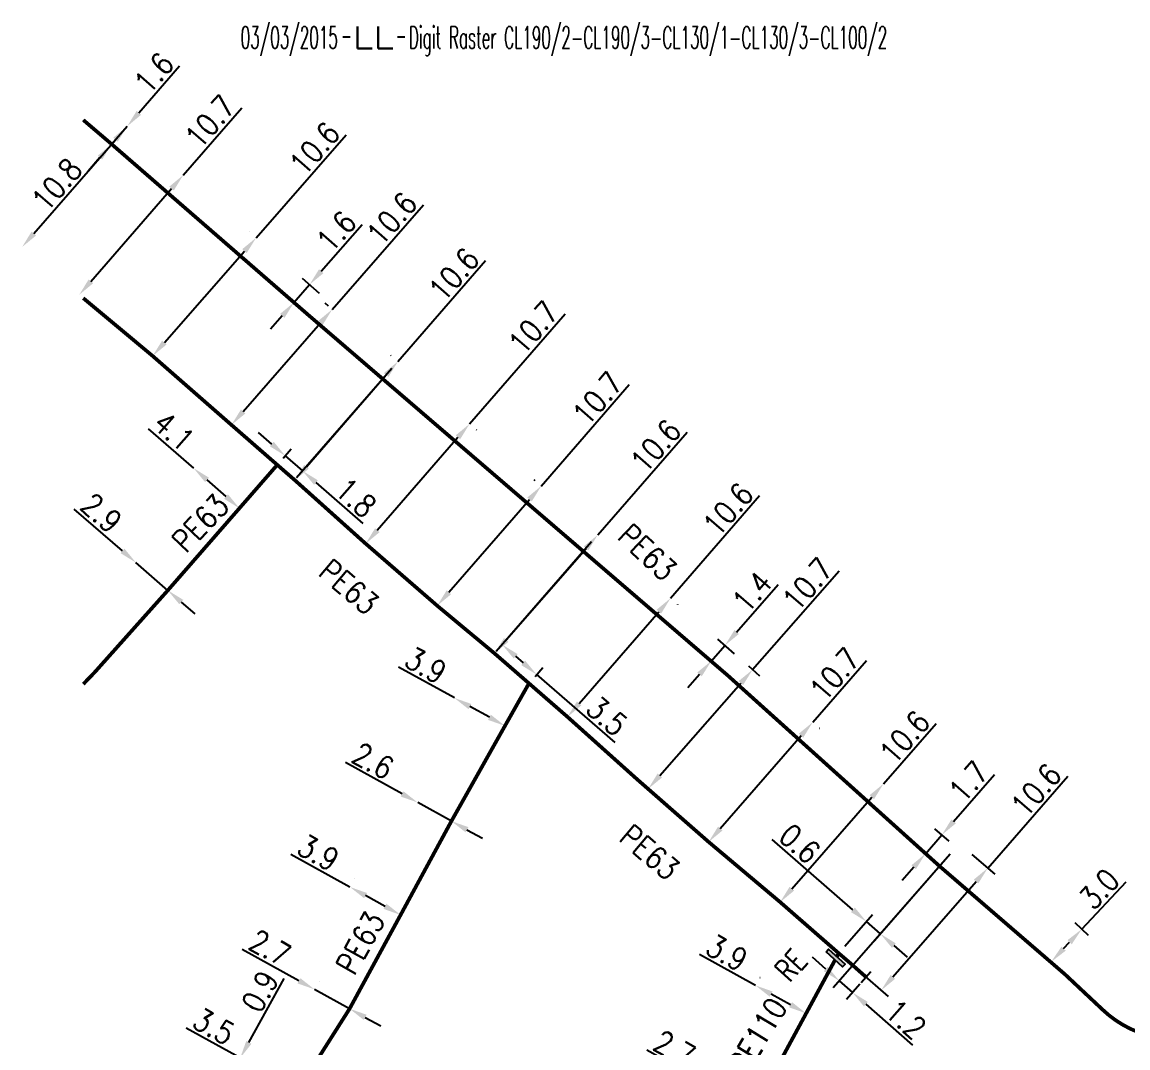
# Model space of a CAD drawing. Header units: millimetres. Extents: x 149996 to 151004, y 126998 to 128018.
# Drawn here: x 149995.9 to 150070.5, y 127692.6 to 127761.8 of the extents above; entities that cross this region are included whole.
import ezdxf
from ezdxf.enums import TextEntityAlignment as Align

# ---------------------------------------------------------------- set-up
doc = ezdxf.new("R2010")
doc.units = ezdxf.units.MM
doc.header["$PDMODE"] = 34
doc.linetypes.add('L_25_PE', pattern=[2000, 1000, 1000])
doc.layers.get('0').update_dxf_attribs({"linetype": 'CONTINUOUS'})
doc.layers.get('DEFPOINTS').update_dxf_attribs({"linetype": 'CONTINUOUS'})
doc.layers.add('L_150', color=1, linetype='CONTINUOUS')
doc.layers.add('L_340', color=7, linetype='CONTINUOUS')
doc.styles.add('G_ROMANS', font='ROMANS.SHX', dxfattribs={"width": 0.75})
doc.styles.get("Standard").update_dxf_attribs({"font": 'romans.shx', "width": 0.85})
doc.dimstyles.get("Standard").update_dxf_attribs({"dimtxt": 1.5, "dimasz": 1.2, "dimexe": 0.625, "dimexo": 0.625, "dimgap": 0.25, "dimtad": 1, "dimdec": 1, "dimzin": 0, "dimdsep": 46, "dimtxsty": 'Standard', "dimcen": -0.5, "dimadec": 0, "dimazin": 0, "dimtfac": 1, "dimtdec": 1, "dimtmove": 0, "dimatfit": 3, "dimfxl": 0, "dimtolj": 1, "dimtzin": 0, "dimarcsym": 0})

# ---------------------------------------------------------------- blocks, each defined once
blk = doc.blocks.new('*D25')
at = {"layer": 'DEFPOINTS', "color": 0, "linetype": 'Continuous', "transparency": 16777216}
for p in [(150002.967, 127754.758), (150002.967, 127754.758), (149995.877, 127746.611)]:
    blk.add_point(p, dxfattribs=at)
at = {"layer": 'L_150', "color": 0, "linetype": 'Continuous', "lineweight": -2, "transparency": 16777216}
blk.add_line((149996.664, 127747.516), (150002.179, 127753.852), dxfattribs=at)
at = {"layer": 'L_150', "color": 0, "linetype": 'Continuous', "transparency": 16777216}
for points in [[(150002.028, 127753.984), (150002.33, 127753.721), (150002.967, 127754.758)], [(149996.513, 127747.647), (149996.815, 127747.385), (149995.877, 127746.611)]]:
    blk.add_solid(points, dxfattribs=at)
at = {"layer": 'L_150', "color": 0, "linetype": 'Continuous', "transparency": 16777216, "insert": (149998.215, 127750.821), "char_height": 1.5, "attachment_point": 5, "rotation": 48.96731}
blk.add_mtext('\\A1;10.8', dxfattribs=at)
blk = doc.blocks.new('*D26')
at = {"layer": 'DEFPOINTS', "color": 0, "linetype": 'Continuous', "transparency": 16777216}
for p in [(150006.747, 127751.465), (150006.747, 127751.465), (149999.73, 127743.387)]:
    blk.add_point(p, dxfattribs=at)
at = {"layer": 'L_150', "color": 0, "linetype": 'Continuous', "lineweight": -2, "transparency": 16777216}
for p, q in [((150006.747, 127751.465), (150010.693, 127756.008)), ((150000.517, 127744.293), (150005.96, 127750.559))]:
    blk.add_line(p, q, dxfattribs=at)
at = {"layer": 'L_150', "color": 0, "linetype": 'Continuous', "transparency": 16777216}
for points in [[(150005.809, 127750.69), (150006.111, 127750.428), (150006.747, 127751.465)], [(150000.366, 127744.424), (150000.668, 127744.162), (149999.73, 127743.387)]]:
    blk.add_solid(points, dxfattribs=at)
at = {"layer": 'L_150', "color": 0, "linetype": 'Continuous', "transparency": 16777216, "insert": (150008.56, 127755.077), "char_height": 1.5, "attachment_point": 5, "rotation": 49.01886}
blk.add_mtext('\\A1;10.7', dxfattribs=at)
blk = doc.blocks.new('*D27')
at = {"layer": 'DEFPOINTS', "color": 0, "linetype": 'Continuous', "transparency": 16777216}
for p in [(150011.663, 127747.234), (150011.669, 127747.229), (150004.688, 127739.253)]:
    blk.add_point(p, dxfattribs=at)
at = {"layer": 'L_150', "color": 0, "linetype": 'Continuous', "lineweight": -2, "transparency": 16777216}
for p, q in [((150011.663, 127747.234), (150017.742, 127754.18)), ((150011.199, 127747.64), (150011.192, 127747.646)), ((150005.471, 127740.161), (150010.872, 127746.332)), ((150004.217, 127739.664), (150004.211, 127739.67))]:
    blk.add_line(p, q, dxfattribs=at)
at = {"layer": 'L_150', "color": 0, "linetype": 'Continuous', "transparency": 16777216}
for points in [[(150010.722, 127746.463), (150011.023, 127746.2), (150011.663, 127747.234)], [(150005.321, 127740.293), (150005.622, 127740.03), (150004.681, 127739.258)]]:
    blk.add_solid(points, dxfattribs=at)
at = {"layer": 'L_150', "color": 0, "linetype": 'Continuous', "transparency": 16777216, "insert": (150015.606, 127753.257), "char_height": 1.5, "attachment_point": 5, "rotation": 48.80306}
blk.add_mtext('\\A1;10.6', dxfattribs=at)
blk = doc.blocks.new('*D28')
at = {"layer": 'DEFPOINTS', "color": 0, "linetype": 'Continuous', "transparency": 16777216}
for p in [(150016.795, 127742.4), (150017.02, 127742.203), (150009.453, 127735.082)]:
    blk.add_point(p, dxfattribs=at)
at = {"layer": 'L_150', "color": 0, "linetype": 'Continuous', "lineweight": -2, "transparency": 16777216}
for p, q in [((150016.795, 127742.4), (150022.945, 127749.454)), ((150016.549, 127742.614), (150016.324, 127742.811)), ((150010.787, 127735.51), (150016.006, 127741.495)), ((150009.924, 127734.671), (150010.47, 127734.195))]:
    blk.add_line(p, q, dxfattribs=at)
at = {"layer": 'L_150', "color": 0, "linetype": 'Continuous', "transparency": 16777216}
for points in [[(150015.855, 127741.627), (150016.157, 127741.364), (150016.795, 127742.4)], [(150010.636, 127735.642), (150010.938, 127735.379), (150009.999, 127734.606)]]:
    blk.add_solid(points, dxfattribs=at)
at = {"layer": 'L_150', "color": 0, "linetype": 'Continuous', "transparency": 16777216, "insert": (150020.81, 127748.527), "char_height": 1.5, "attachment_point": 5, "rotation": 48.9122}
blk.add_mtext('\\A1;10.6', dxfattribs=at)
blk = doc.blocks.new('*D29')
at = {"layer": 'DEFPOINTS', "color": 0, "linetype": 'Continuous', "transparency": 16777216}
for p in [(150021.224, 127738.881), (150021.25, 127738.858), (150014.3, 127730.855)]:
    blk.add_point(p, dxfattribs=at)
at = {"layer": 'L_150', "color": 0, "linetype": 'Continuous', "lineweight": -2, "transparency": 16777216}
for p, q in [((150021.224, 127738.881), (150027.14, 127745.693)), ((150020.778, 127739.268), (150020.752, 127739.291)), ((150015.06, 127731.784), (150020.437, 127737.975)), ((150013.828, 127731.265), (150013.801, 127731.288))]:
    blk.add_line(p, q, dxfattribs=at)
at = {"layer": 'L_150', "color": 0, "linetype": 'Continuous', "transparency": 16777216}
for points in [[(150020.286, 127738.106), (150020.588, 127737.844), (150021.224, 127738.881)], [(150014.909, 127731.916), (150015.211, 127731.653), (150014.273, 127730.878)]]:
    blk.add_solid(points, dxfattribs=at)
at = {"layer": 'L_150', "color": 0, "linetype": 'Continuous', "transparency": 16777216, "insert": (150025.007, 127744.762), "char_height": 1.5, "attachment_point": 5, "rotation": 49.02473}
blk.add_mtext('\\A1;10.6', dxfattribs=at)
blk = doc.blocks.new('*D30')
at = {"layer": 'DEFPOINTS', "color": 0, "linetype": 'Continuous', "transparency": 16777216}
for p in [(150026.039, 127734.699), (150026.064, 127734.678), (150019.028, 127726.616)]:
    blk.add_point(p, dxfattribs=at)
at = {"layer": 'L_150', "color": 0, "linetype": 'Continuous', "lineweight": -2, "transparency": 16777216}
for p, q in [((150026.064, 127734.678), (150032.506, 127742.104)), ((150026.511, 127734.289), (150026.536, 127734.268)), ((150019.839, 127727.501), (150025.277, 127733.771)), ((150019.5, 127726.207), (150019.525, 127726.185))]:
    blk.add_line(p, q, dxfattribs=at)
at = {"layer": 'L_150', "color": 0, "linetype": 'Continuous', "transparency": 16777216}
for points in [[(150025.126, 127733.902), (150025.428, 127733.64), (150026.064, 127734.678)], [(150019.688, 127727.633), (150019.99, 127727.37), (150019.052, 127726.595)]]:
    blk.add_solid(points, dxfattribs=at)
at = {"layer": 'L_150', "color": 0, "linetype": 'Continuous', "transparency": 16777216, "insert": (150030.373, 127741.172), "char_height": 1.5, "attachment_point": 5, "rotation": 49.06096}
blk.add_mtext('\\A1;10.7', dxfattribs=at)
blk = doc.blocks.new('*D31')
at = {"layer": 'DEFPOINTS', "color": 0, "linetype": 'Continuous', "transparency": 16777216}
for p in [(150030.897, 127730.485), (150030.956, 127730.435), (150023.938, 127722.357)]:
    blk.add_point(p, dxfattribs=at)
at = {"layer": 'L_150', "color": 0, "linetype": 'Continuous', "lineweight": -2, "transparency": 16777216}
for p, q in [((150030.897, 127730.485), (150036.837, 127737.323)), ((150030.484, 127730.844), (150030.425, 127730.895)), ((150024.667, 127723.314), (150030.11, 127729.579)), ((150023.466, 127722.767), (150023.408, 127722.817))]:
    blk.add_line(p, q, dxfattribs=at)
at = {"layer": 'L_150', "color": 0, "linetype": 'Continuous', "transparency": 16777216}
for points in [[(150029.959, 127729.711), (150030.261, 127729.448), (150030.897, 127730.485)], [(150024.516, 127723.445), (150024.818, 127723.182), (150023.88, 127722.408)]]:
    blk.add_solid(points, dxfattribs=at)
at = {"layer": 'L_150', "color": 0, "linetype": 'Continuous', "transparency": 16777216, "insert": (150034.703, 127736.392), "char_height": 1.5, "attachment_point": 5, "rotation": 49.01886}
blk.add_mtext('\\A1;10.7', dxfattribs=at)
blk = doc.blocks.new('*D32')
at = {"layer": 'DEFPOINTS', "color": 0, "linetype": 'Continuous', "transparency": 16777216}
for p in [(150034.708, 127727.183), (150034.708, 127727.183), (150027.744, 127719.191)]:
    blk.add_point(p, dxfattribs=at)
at = {"layer": 'L_150', "color": 0, "linetype": 'Continuous', "lineweight": -2, "transparency": 16777216}
for p, q in [((150034.708, 127727.183), (150040.75, 127734.117)), ((150028.532, 127720.096), (150033.92, 127726.278))]:
    blk.add_line(p, q, dxfattribs=at)
at = {"layer": 'L_150', "color": 0, "linetype": 'Continuous', "transparency": 16777216}
for points in [[(150033.769, 127726.41), (150034.071, 127726.147), (150034.708, 127727.183)], [(150028.382, 127720.228), (150028.683, 127719.965), (150027.744, 127719.191)]]:
    blk.add_solid(points, dxfattribs=at)
at = {"layer": 'L_150', "color": 0, "linetype": 'Continuous', "transparency": 16777216, "insert": (150038.616, 127733.189), "char_height": 1.5, "attachment_point": 5, "rotation": 48.93006}
blk.add_mtext('\\A1;10.6', dxfattribs=at)
blk = doc.blocks.new('*D33')
at = {"layer": 'DEFPOINTS', "color": 0, "linetype": 'Continuous', "transparency": 16777216}
for p in [(150039.614, 127722.913), (150039.617, 127722.91), (150032.664, 127714.909)]:
    blk.add_point(p, dxfattribs=at)
at = {"layer": 'L_150', "color": 0, "linetype": 'Continuous', "lineweight": -2, "transparency": 16777216}
for p, q in [((150039.617, 127722.91), (150045.632, 127729.836)), ((150033.454, 127715.813), (150038.83, 127722.004)), ((150040.086, 127722.503), (150040.089, 127722.5)), ((150033.135, 127714.5), (150033.139, 127714.497))]:
    blk.add_line(p, q, dxfattribs=at)
at = {"layer": 'L_150', "color": 0, "linetype": 'Continuous', "transparency": 16777216}
for points in [[(150038.679, 127722.135), (150038.981, 127721.873), (150039.617, 127722.91)], [(150033.303, 127715.944), (150033.605, 127715.682), (150032.667, 127714.907)]]:
    blk.add_solid(points, dxfattribs=at)
at = {"layer": 'L_150', "color": 0, "linetype": 'Continuous', "transparency": 16777216, "insert": (150043.498, 127728.904), "char_height": 1.5, "attachment_point": 5, "rotation": 49.02817}
blk.add_mtext('\\A1;10.6', dxfattribs=at)
blk = doc.blocks.new('*D34')
at = {"layer": 'DEFPOINTS', "color": 0, "linetype": 'Continuous', "transparency": 16777216}
for p in [(150044.406, 127718.751), (150045.157, 127718.094), (150037.355, 127710.703)]:
    blk.add_point(p, dxfattribs=at)
at = {"layer": 'L_150', "color": 0, "linetype": 'Continuous', "lineweight": -2, "transparency": 16777216}
for p, q in [((150045.157, 127718.094), (150051.005, 127724.769)), ((150044.876, 127718.34), (150045.627, 127717.682)), ((150038.897, 127710.948), (150044.366, 127717.191)), ((150037.825, 127710.291), (150038.576, 127709.633))]:
    blk.add_line(p, q, dxfattribs=at)
at = {"layer": 'L_150', "color": 0, "linetype": 'Continuous', "transparency": 16777216}
for points in [[(150044.215, 127717.323), (150044.516, 127717.059), (150045.157, 127718.094)], [(150038.746, 127711.079), (150039.047, 127710.816), (150038.106, 127710.045)]]:
    blk.add_solid(points, dxfattribs=at)
at = {"layer": 'L_150', "color": 0, "linetype": 'Continuous', "transparency": 16777216, "insert": (150048.868, 127723.847), "char_height": 1.5, "attachment_point": 5, "rotation": 48.78108}
blk.add_mtext('\\A1;10.7', dxfattribs=at)
blk = doc.blocks.new('*D35')
at = {"layer": 'DEFPOINTS', "color": 0, "linetype": 'Continuous', "transparency": 16777216}
for p in [(150049.186, 127714.564), (150049.208, 127714.544), (150042.167, 127706.487)]:
    blk.add_point(p, dxfattribs=at)
at = {"layer": 'L_150', "color": 0, "linetype": 'Continuous', "lineweight": -2, "transparency": 16777216}
for p, q in [((150049.208, 127714.544), (150052.833, 127718.715)), ((150049.658, 127714.154), (150049.68, 127714.134)), ((150042.977, 127707.374), (150048.421, 127713.639)), ((150042.639, 127706.077), (150042.661, 127706.058))]:
    blk.add_line(p, q, dxfattribs=at)
at = {"layer": 'L_150', "color": 0, "linetype": 'Continuous', "transparency": 16777216}
for points in [[(150048.27, 127713.77), (150048.572, 127713.507), (150049.208, 127714.544)], [(150042.826, 127707.505), (150043.128, 127707.243), (150042.19, 127706.468)]]:
    blk.add_solid(points, dxfattribs=at)
at = {"layer": 'L_150', "color": 0, "linetype": 'Continuous', "transparency": 16777216, "insert": (150050.699, 127717.785), "char_height": 1.5, "attachment_point": 5, "rotation": 49.00776}
blk.add_mtext('\\A1;10.7', dxfattribs=at)
blk = doc.blocks.new('*D36')
at = {"layer": 'DEFPOINTS', "color": 0, "linetype": 'Continuous', "transparency": 16777216}
for p in [(150053.986, 127710.393), (150053.986, 127710.393), (150047.014, 127702.408)]:
    blk.add_point(p, dxfattribs=at)
at = {"layer": 'L_150', "color": 0, "linetype": 'Continuous', "lineweight": -2, "transparency": 16777216}
for p, q in [((150053.986, 127710.393), (150057.54, 127714.463)), ((150047.803, 127703.312), (150053.196, 127709.489))]:
    blk.add_line(p, q, dxfattribs=at)
at = {"layer": 'L_150', "color": 0, "linetype": 'Continuous', "transparency": 16777216}
for points in [[(150053.046, 127709.62), (150053.347, 127709.357), (150053.986, 127710.393)], [(150047.652, 127703.444), (150047.954, 127703.181), (150047.014, 127702.408)]]:
    blk.add_solid(points, dxfattribs=at)
at = {"layer": 'L_150', "color": 0, "linetype": 'Continuous', "transparency": 16777216, "insert": (150055.404, 127713.537), "char_height": 1.5, "attachment_point": 5, "rotation": 48.87154}
blk.add_mtext('\\A1;10.6', dxfattribs=at)
blk = doc.blocks.new('*D37')
at = {"layer": 'DEFPOINTS', "color": 0, "linetype": 'Continuous', "transparency": 16777216}
for p in [(150059.481, 127706.036), (150061.015, 127704.699), (150051.925, 127698.119)]:
    blk.add_point(p, dxfattribs=at)
at = {"layer": 'L_150', "color": 0, "linetype": 'Continuous', "lineweight": -2, "transparency": 16777216}
for p, q in [((150061.015, 127704.699), (150066.415, 127710.896)), ((150059.952, 127705.625), (150061.486, 127704.289)), ((150054.621, 127697.362), (150060.226, 127703.795)), ((150052.396, 127697.709), (150054.304, 127696.047))]:
    blk.add_line(p, q, dxfattribs=at)
at = {"layer": 'L_150', "color": 0, "linetype": 'Continuous', "transparency": 16777216}
for points in [[(150060.076, 127703.926), (150060.377, 127703.663), (150061.015, 127704.699)], [(150054.47, 127697.493), (150054.772, 127697.231), (150053.832, 127696.457)]]:
    blk.add_solid(points, dxfattribs=at)
at = {"layer": 'L_150', "color": 0, "linetype": 'Continuous', "transparency": 16777216, "insert": (150064.28, 127709.968), "char_height": 1.5, "attachment_point": 5, "rotation": 48.93006}
blk.add_mtext('\\A1;10.6', dxfattribs=at)
blk = doc.blocks.new('*D38')
at = {"layer": 'DEFPOINTS', "color": 0, "linetype": 'Continuous', "transparency": 16777216}
for p in [(150045.351, 127696.781), (150045.353, 127696.785), (150048.768, 127694.901)]:
    blk.add_point(p, dxfattribs=at)
at = {"layer": 'L_150', "color": 0, "linetype": 'Continuous', "lineweight": -2, "transparency": 16777216}
for p, q in [((150045.353, 127696.785), (150041.578, 127698.866)), ((150045.653, 127697.328), (150045.655, 127697.332)), ((150047.717, 127695.481), (150046.404, 127696.205))]:
    blk.add_line(p, q, dxfattribs=at)
at = {"layer": 'L_150', "color": 0, "linetype": 'Continuous', "transparency": 16777216}
for points in [[(150046.5, 127696.38), (150046.307, 127696.03), (150045.353, 127696.785)], [(150047.814, 127695.656), (150047.621, 127695.306), (150048.768, 127694.901)]]:
    blk.add_solid(points, dxfattribs=at)
at = {"layer": 'L_150', "color": 0, "linetype": 'Continuous', "transparency": 16777216, "insert": (150043.423, 127698.991), "char_height": 1.5, "attachment_point": 5, "rotation": 331.12336}
blk.add_mtext('\\A1;3.9', dxfattribs=at)
blk = doc.blocks.new('*D39')
at = {"layer": 'DEFPOINTS', "color": 0, "linetype": 'Continuous', "transparency": 16777216}
for p in [(150042.899, 127689.729), (150042.899, 127689.729), (150045.266, 127688.43)]:
    blk.add_point(p, dxfattribs=at)
at = {"layer": 'L_150', "color": 0, "linetype": 'Continuous', "lineweight": -2, "transparency": 16777216}
for p, q in [((150041.847, 127690.306), (150038.015, 127692.409)), ((150045.266, 127688.43), (150042.899, 127689.729)), ((150046.318, 127687.853), (150047.37, 127687.275))]:
    blk.add_line(p, q, dxfattribs=at)
at = {"layer": 'L_150', "color": 0, "linetype": 'Continuous', "transparency": 16777216}
for points in [[(150041.943, 127690.481), (150041.751, 127690.131), (150042.899, 127689.729)], [(150046.414, 127688.028), (150046.222, 127687.677), (150045.266, 127688.43)]]:
    blk.add_solid(points, dxfattribs=at)
at = {"layer": 'L_150', "color": 0, "linetype": 'Continuous', "transparency": 16777216, "insert": (150039.886, 127692.523), "char_height": 1.5, "attachment_point": 5, "rotation": 331.24571}
blk.add_mtext('\\A1;2.7', dxfattribs=at)
blk = doc.blocks.new('*D41')
at = {"layer": 'DEFPOINTS', "color": 0, "linetype": 'Continuous', "transparency": 16777216}
for p in [(150007.451, 127731.684), (150007.451, 127731.684), (150010.535, 127728.982)]:
    blk.add_point(p, dxfattribs=at)
at = {"layer": 'L_150', "color": 0, "linetype": 'Continuous', "lineweight": -2, "transparency": 16777216}
for p, q in [((150007.451, 127731.684), (150004.403, 127734.353)), ((150009.632, 127729.773), (150008.354, 127730.893))]:
    blk.add_line(p, q, dxfattribs=at)
at = {"layer": 'L_150', "color": 0, "linetype": 'Continuous', "transparency": 16777216}
for points in [[(150008.485, 127731.044), (150008.222, 127730.743), (150007.451, 127731.684)], [(150009.764, 127729.923), (150009.501, 127729.623), (150010.535, 127728.982)]]:
    blk.add_solid(points, dxfattribs=at)
at = {"layer": 'L_150', "color": 0, "linetype": 'Continuous', "transparency": 16777216, "insert": (150006.118, 127734.18), "char_height": 1.5, "attachment_point": 5, "rotation": 318.78771}
blk.add_mtext('\\A1;4.1', dxfattribs=at)
blk = doc.blocks.new('*D42')
at = {"layer": 'DEFPOINTS', "color": 0, "linetype": 'Continuous', "transparency": 16777216}
for p in [(150003.556, 127725.314), (150003.556, 127725.314), (150005.706, 127723.443)]:
    blk.add_point(p, dxfattribs=at)
at = {"layer": 'L_150', "color": 0, "linetype": 'Continuous', "lineweight": -2, "transparency": 16777216}
for p, q in [((150002.651, 127726.102), (149999.399, 127728.931)), ((150005.706, 127723.443), (150003.556, 127725.314)), ((150006.611, 127722.655), (150007.517, 127721.868))]:
    blk.add_line(p, q, dxfattribs=at)
at = {"layer": 'L_150', "color": 0, "linetype": 'Continuous', "transparency": 16777216}
for points in [[(150002.782, 127726.253), (150002.52, 127725.951), (150003.556, 127725.314)], [(150006.743, 127722.806), (150006.48, 127722.505), (150005.706, 127723.443)]]:
    blk.add_solid(points, dxfattribs=at)
at = {"layer": 'L_150', "color": 0, "linetype": 'Continuous', "transparency": 16777216, "insert": (150001.229, 127728.665), "char_height": 1.5, "attachment_point": 5, "rotation": 318.97257}
blk.add_mtext('\\A1;2.9', dxfattribs=at)
blk = doc.blocks.new('*D43')
at = {"layer": 'DEFPOINTS', "color": 0, "linetype": 'Continuous', "transparency": 16777216}
for p in [(150025.036, 127716.184), (150025.036, 127716.184), (150028.45, 127714.3)]:
    blk.add_point(p, dxfattribs=at)
at = {"layer": 'L_150', "color": 0, "linetype": 'Continuous', "lineweight": -2, "transparency": 16777216}
for p, q in [((150025.036, 127716.184), (150021.262, 127718.267)), ((150027.4, 127714.879), (150026.086, 127715.604))]:
    blk.add_line(p, q, dxfattribs=at)
at = {"layer": 'L_150', "color": 0, "linetype": 'Continuous', "transparency": 16777216}
for points in [[(150026.183, 127715.779), (150025.99, 127715.429), (150025.036, 127716.184)], [(150027.496, 127715.055), (150027.303, 127714.704), (150028.45, 127714.3)]]:
    blk.add_solid(points, dxfattribs=at)
at = {"layer": 'L_150', "color": 0, "linetype": 'Continuous', "transparency": 16777216, "insert": (150023.107, 127718.391), "char_height": 1.5, "attachment_point": 5, "rotation": 331.10312}
blk.add_mtext('\\A1;3.9', dxfattribs=at)
blk = doc.blocks.new('*D44')
at = {"layer": 'DEFPOINTS', "color": 0, "linetype": 'Continuous', "transparency": 16777216}
for p in [(150022.561, 127709.128), (150022.561, 127709.128), (150024.837, 127707.872)]:
    blk.add_point(p, dxfattribs=at)
at = {"layer": 'L_150', "color": 0, "linetype": 'Continuous', "lineweight": -2, "transparency": 16777216}
for p, q in [((150021.51, 127709.708), (150017.683, 127711.82)), ((150024.837, 127707.872), (150022.561, 127709.128)), ((150025.887, 127707.292), (150026.938, 127706.712))]:
    blk.add_line(p, q, dxfattribs=at)
at = {"layer": 'L_150', "color": 0, "linetype": 'Continuous', "transparency": 16777216}
for points in [[(150021.607, 127709.883), (150021.413, 127709.533), (150022.561, 127709.128)], [(150025.984, 127707.467), (150025.791, 127707.117), (150024.837, 127707.872)]]:
    blk.add_solid(points, dxfattribs=at)
at = {"layer": 'L_150', "color": 0, "linetype": 'Continuous', "transparency": 16777216, "insert": (150019.554, 127711.93), "char_height": 1.5, "attachment_point": 5, "rotation": 331.10312}
blk.add_mtext('\\A1;2.6', dxfattribs=at)
blk = doc.blocks.new('*D45')
at = {"layer": 'DEFPOINTS', "color": 0, "linetype": 'Continuous', "transparency": 16777216}
for p in [(150017.995, 127703.427), (150017.995, 127703.427), (150021.409, 127701.543)]:
    blk.add_point(p, dxfattribs=at)
at = {"layer": 'L_150', "color": 0, "linetype": 'Continuous', "lineweight": -2, "transparency": 16777216}
for p, q in [((150017.995, 127703.427), (150014.014, 127705.624)), ((150018.297, 127703.975), (150018.297, 127703.975)), ((150020.358, 127702.123), (150019.045, 127702.848)), ((150021.711, 127702.09), (150021.711, 127702.09))]:
    blk.add_line(p, q, dxfattribs=at)
at = {"layer": 'L_150', "color": 0, "linetype": 'Continuous', "transparency": 16777216}
for points in [[(150019.142, 127703.023), (150018.948, 127702.672), (150017.995, 127703.427)], [(150020.455, 127702.298), (150020.262, 127701.948), (150021.409, 127701.543)]]:
    blk.add_solid(points, dxfattribs=at)
at = {"layer": 'L_150', "color": 0, "linetype": 'Continuous', "transparency": 16777216, "insert": (150015.859, 127705.748), "char_height": 1.5, "attachment_point": 5, "rotation": 331.10312}
blk.add_mtext('\\A1;3.9', dxfattribs=at)
blk = doc.blocks.new('*D46')
at = {"layer": 'DEFPOINTS', "color": 0, "linetype": 'Continuous', "transparency": 16777216}
for p in [(150015.605, 127696.518), (150015.605, 127696.518), (150017.968, 127695.213)]:
    blk.add_point(p, dxfattribs=at)
at = {"layer": 'L_150', "color": 0, "linetype": 'Continuous', "lineweight": -2, "transparency": 16777216}
for p, q in [((150014.554, 127697.098), (150010.727, 127699.21)), ((150015.907, 127697.065), (150015.907, 127697.065)), ((150017.968, 127695.213), (150015.605, 127696.518)), ((150018.27, 127695.76), (150018.27, 127695.76)), ((150019.019, 127694.633), (150020.07, 127694.053))]:
    blk.add_line(p, q, dxfattribs=at)
at = {"layer": 'L_150', "color": 0, "linetype": 'Continuous', "transparency": 16777216}
for points in [[(150014.651, 127697.273), (150014.457, 127696.923), (150015.605, 127696.518)], [(150019.116, 127694.808), (150018.922, 127694.458), (150017.968, 127695.213)]]:
    blk.add_solid(points, dxfattribs=at)
at = {"layer": 'L_150', "color": 0, "linetype": 'Continuous', "transparency": 16777216, "insert": (150012.598, 127699.319), "char_height": 1.5, "attachment_point": 5, "rotation": 331.10312}
blk.add_mtext('\\A1;2.7', dxfattribs=at)
blk = doc.blocks.new('*D47')
at = {"layer": 'DEFPOINTS', "color": 0, "linetype": 'Continuous', "transparency": 16777216}
for p in [(150011.387, 127691.456), (150010.953, 127690.671), (150014.498, 127689.738)]:
    blk.add_point(p, dxfattribs=at)
at = {"layer": 'L_340', "color": 0, "linetype": 'Continuous', "lineweight": -2, "transparency": 16777216}
for p, q in [((150011.387, 127691.456), (150006.94, 127693.91)), ((150011.255, 127691.218), (150011.689, 127692.003)), ((150013.448, 127690.318), (150012.437, 127690.876))]:
    blk.add_line(p, q, dxfattribs=at)
at = {"layer": 'L_340', "color": 0, "linetype": 'Continuous', "transparency": 16777216}
for points in [[(150012.534, 127691.051), (150012.341, 127690.701), (150011.387, 127691.456)], [(150013.544, 127690.493), (150013.351, 127690.143), (150014.498, 127689.738)]]:
    blk.add_solid(points, dxfattribs=at)
at = {"layer": 'L_340', "color": 0, "linetype": 'Continuous', "transparency": 16777216, "insert": (150008.811, 127694.019), "char_height": 1.5, "attachment_point": 5, "rotation": 331.10312}
blk.add_mtext('\\A1;3.5', dxfattribs=at)
blk = doc.blocks.new('L_340_07')
at = {"color": 0, "linetype": 'Continuous', "const_width": 0.25, "flags": 128}
blk.add_lwpolyline([(0, 0), (1.25, 0)], dxfattribs=at)
at = {"color": 0, "linetype": 'Continuous', "flags": 128}
blk.add_lwpolyline([(1.25, -0.5), (1.25, 0.5)], dxfattribs=at)
at = {"color": 0, "linetype": 'Continuous', "style": 'G_ROMANS', "width": 0.75, "flags": 3}
for tag, p in [('DEF_LEG', (0.723, -3.465)), ('DEF_COUP', (0.723, -5.965)), ('DEF_TYPE', (0.723, -8.465))]:
    blk.add_attdef(tag, text='', height=1.2, dxfattribs=at).set_placement(p, align=Align.MIDDLE)
blk = doc.blocks.new('*D48')
at = {"layer": 'DEFPOINTS', "color": 0, "linetype": 'Continuous', "transparency": 16777216}
for p in [(150010.593, 127691.896), (150010.953, 127690.671), (150014.498, 127689.738)]:
    blk.add_point(p, dxfattribs=at)
at = {"layer": 'L_340', "color": 0, "linetype": 'Continuous', "lineweight": -2, "transparency": 16777216}
for p, q in [((150011.174, 127692.946), (150013.556, 127697.258)), ((150013.951, 127690.041), (150010.046, 127692.198)), ((150010.406, 127690.973), (150009.612, 127691.412)), ((150010.159, 127691.11), (150010.593, 127691.896)), ((150009.579, 127690.059), (150008.998, 127689.009))]:
    blk.add_line(p, q, dxfattribs=at)
at = {"layer": 'L_340', "color": 0, "linetype": 'Continuous', "transparency": 16777216}
for points in [[(150010.999, 127693.043), (150011.349, 127692.85), (150010.593, 127691.896)], [(150009.403, 127690.156), (150009.754, 127689.963), (150010.159, 127691.11)]]:
    blk.add_solid(points, dxfattribs=at)
at = {"layer": 'L_340', "color": 0, "linetype": 'Continuous', "transparency": 16777216, "insert": (150011.929, 127696.38), "char_height": 1.5, "attachment_point": 5, "rotation": 61.07533}
blk.add_mtext('\\A1;0.9', dxfattribs=at)
blk = doc.blocks.new('L_340_21')
at = {"linetype": 'Continuous'}
blk.add_hatch(color=0, dxfattribs=at).paths.add_polyline_path([(0.125, 0.75), (-0.125, 0.75), (-0.125, -0.75), (0.125, -0.75)])
at = {"color": 0, "linetype": 'Continuous'}
blk.add_lwpolyline([(-0.125, 0.75), (0.125, 0.75), (0.125, -0.75), (-0.125, -0.75)], close=True, dxfattribs=at)
at = {"color": 0, "linetype": 'Continuous', "style": 'G_ROMANS', "width": 0.75}
for tag, height, flags, p in [('RE', 1.5, 8, (0, 3)), ('DEF_LEG', 1.2, 3, (0, -5)), ('DEF_COUP', 1.2, 3, (0, -7.5)), ('DEF_TYPE', 1.2, 3, (0, -10))]:
    blk.add_attdef(tag, text='', height=height, dxfattribs=dict(at, flags=flags)).set_placement(p, align=Align.MIDDLE)
blk = doc.blocks.new('*D130')
at = {"layer": 'DEFPOINTS', "color": 0, "linetype": 'Continuous', "transparency": 16777216}
for p in [(150067.364, 127700.581), (150068.274, 127699.728), (150066.222, 127697.54)]:
    blk.add_point(p, dxfattribs=at)
at = {"layer": 'L_150', "color": 0, "linetype": 'Continuous', "lineweight": -2, "transparency": 16777216}
for p, q in [((150067.364, 127700.581), (150070.354, 127703.77)), ((150067.818, 127700.156), (150066.909, 127701.008)), ((150066.133, 127699.268), (150066.544, 127699.705)), ((150065.766, 127697.967), (150064.857, 127698.82))]:
    blk.add_line(p, q, dxfattribs=at)
at = {"layer": 'L_150', "color": 0, "linetype": 'Continuous', "transparency": 16777216}
for points in [[(150066.398, 127699.842), (150066.69, 127699.569), (150067.364, 127700.581)], [(150065.988, 127699.404), (150066.279, 127699.131), (150065.313, 127698.392)]]:
    blk.add_solid(points, dxfattribs=at)
at = {"layer": 'L_150', "color": 0, "linetype": 'Continuous', "transparency": 16777216, "insert": (150068.54, 127703.297), "char_height": 1.5, "attachment_point": 5, "rotation": 46.84993}
blk.add_mtext('\\A1;3.0', dxfattribs=at)
blk = doc.blocks.new('*D131')
at = {"layer": 'DEFPOINTS', "color": 0, "linetype": 'Continuous', "transparency": 16777216}
for p in [(150057.928, 127706.949), (150058.889, 127706.111), (150057.772, 127704.829)]:
    blk.add_point(p, dxfattribs=at)
at = {"layer": 'L_150', "color": 0, "linetype": 'Continuous', "lineweight": -2, "transparency": 16777216}
for p, q in [((150058.716, 127707.853), (150061.468, 127711.012)), ((150058.418, 127706.521), (150057.457, 127707.359)), ((150056.811, 127705.667), (150057.928, 127706.949)), ((150057.301, 127705.24), (150056.34, 127706.078)), ((150056.022, 127704.762), (150055.234, 127703.858))]:
    blk.add_line(p, q, dxfattribs=at)
at = {"layer": 'L_150', "color": 0, "linetype": 'Continuous', "transparency": 16777216}
for points in [[(150058.565, 127707.985), (150058.867, 127707.722), (150057.928, 127706.949)], [(150055.872, 127704.894), (150056.173, 127704.631), (150056.811, 127705.667)]]:
    blk.add_solid(points, dxfattribs=at)
at = {"layer": 'L_150', "color": 0, "linetype": 'Continuous', "transparency": 16777216, "insert": (150059.732, 127710.542), "char_height": 1.5, "attachment_point": 5, "rotation": 48.93006}
blk.add_mtext('\\A1;1.7', dxfattribs=at)
blk = doc.blocks.new('*D132')
at = {"layer": 'DEFPOINTS', "color": 0, "linetype": 'Continuous', "transparency": 16777216}
for p in [(150043.289, 127719.729), (150044.406, 127718.751), (150043.483, 127717.698)]:
    blk.add_point(p, dxfattribs=at)
at = {"layer": 'L_150', "color": 0, "linetype": 'Continuous', "lineweight": -2, "transparency": 16777216}
for p, q in [((150044.08, 127720.632), (150046.88, 127723.829)), ((150042.367, 127718.676), (150043.289, 127719.729)), ((150043.936, 127719.163), (150042.819, 127720.141)), ((150043.013, 127718.11), (150041.897, 127719.088)), ((150041.576, 127717.774), (150040.785, 127716.871))]:
    blk.add_line(p, q, dxfattribs=at)
at = {"layer": 'L_150', "color": 0, "linetype": 'Continuous', "transparency": 16777216}
for points in [[(150043.929, 127720.764), (150044.23, 127720.5), (150043.289, 127719.729)], [(150041.426, 127717.906), (150041.726, 127717.642), (150042.367, 127718.676)]]:
    blk.add_solid(points, dxfattribs=at)
at = {"layer": 'L_150', "color": 0, "linetype": 'Continuous', "transparency": 16777216, "insert": (150045.123, 127723.341), "char_height": 1.5, "attachment_point": 5, "rotation": 48.78108}
blk.add_mtext('\\A1;1.4', dxfattribs=at)
blk = doc.blocks.new('*D133')
at = {"layer": 'DEFPOINTS', "color": 0, "linetype": 'Continuous', "transparency": 16777216}
for p in [(150015.268, 127744.075), (150016.419, 127743.071), (150015.367, 127741.865)]:
    blk.add_point(p, dxfattribs=at)
at = {"layer": 'L_150', "color": 0, "linetype": 'Continuous', "lineweight": -2, "transparency": 16777216}
for p, q in [((150016.057, 127744.979), (150018.81, 127748.136)), ((150015.948, 127743.482), (150014.797, 127744.485)), ((150014.217, 127742.869), (150015.268, 127744.075)), ((150014.896, 127742.276), (150013.746, 127743.279)), ((150013.428, 127741.964), (150012.639, 127741.06))]:
    blk.add_line(p, q, dxfattribs=at)
at = {"layer": 'L_150', "color": 0, "linetype": 'Continuous', "transparency": 16777216}
for points in [[(150015.906, 127745.11), (150016.208, 127744.848), (150015.268, 127744.075)], [(150013.277, 127742.096), (150013.579, 127741.833), (150014.217, 127742.869)]]:
    blk.add_solid(points, dxfattribs=at)
at = {"layer": 'L_150', "color": 0, "linetype": 'Continuous', "transparency": 16777216, "insert": (150017.074, 127747.667), "char_height": 1.5, "attachment_point": 5, "rotation": 48.9122}
blk.add_mtext('\\A1;1.6', dxfattribs=at)
blk = doc.blocks.new('*D134')
at = {"layer": 'DEFPOINTS', "color": 0, "linetype": 'Continuous', "transparency": 16777216}
for p in [(150002.967, 127754.758), (150002.967, 127754.758), (150001.917, 127753.55)]:
    blk.add_point(p, dxfattribs=at)
at = {"layer": 'L_150', "color": 0, "linetype": 'Continuous', "lineweight": -2, "transparency": 16777216}
for p, q in [((150003.754, 127755.663), (150006.501, 127758.826)), ((150001.917, 127753.55), (150002.967, 127754.758)), ((150001.13, 127752.644), (150000.343, 127751.738))]:
    blk.add_line(p, q, dxfattribs=at)
at = {"layer": 'L_150', "color": 0, "linetype": 'Continuous', "transparency": 16777216}
for points in [[(150003.603, 127755.795), (150003.905, 127755.532), (150002.967, 127754.758)], [(150000.979, 127752.775), (150001.281, 127752.513), (150001.917, 127753.55)]]:
    blk.add_solid(points, dxfattribs=at)
at = {"layer": 'L_150', "color": 0, "linetype": 'Continuous', "transparency": 16777216, "insert": (150004.766, 127758.353), "char_height": 1.5, "attachment_point": 5, "rotation": 49.01588}
blk.add_mtext('\\A1;1.6', dxfattribs=at)
blk = doc.blocks.new('*D358')
at = {"layer": 'DEFPOINTS', "color": 0, "linetype": 'Continuous', "transparency": 16777216}
for p in [(150021.224, 127738.881), (150013.625, 127732.527), (150013.069, 127731.89)]:
    blk.add_point(p, dxfattribs=at)
at = {"layer": 'L_150', "color": 0, "linetype": 'Continuous', "lineweight": -2, "transparency": 16777216}
for p, q in [((150020.813, 127738.41), (150014.383, 127731.037)), ((150012.721, 127733.316), (150011.816, 127734.104)), ((150013.48, 127732.361), (150014.036, 127732.998)), ((150013.625, 127732.527), (150014.794, 127731.508)), ((150015.699, 127730.719), (150018.856, 127727.966))]:
    blk.add_line(p, q, dxfattribs=at)
at = {"layer": 'L_150', "color": 0, "linetype": 'Continuous', "transparency": 16777216}
for points in [[(150012.852, 127733.466), (150012.589, 127733.165), (150013.625, 127732.527)], [(150015.83, 127730.87), (150015.567, 127730.568), (150014.794, 127731.508)]]:
    blk.add_solid(points, dxfattribs=at)
at = {"layer": 'L_150', "color": 0, "linetype": 'Continuous', "transparency": 16777216, "insert": (150018.387, 127729.702), "char_height": 1.5, "attachment_point": 5, "rotation": 318.9122}
blk.add_mtext('\\A1;1.8', dxfattribs=at)
blk = doc.blocks.new('*D359')
at = {"layer": 'DEFPOINTS', "color": 0, "linetype": 'Continuous', "transparency": 16777216}
for p in [(150034.708, 127727.183), (150030.586, 127717.761), (150030.069, 127717.168)]:
    blk.add_point(p, dxfattribs=at)
at = {"layer": 'L_150', "color": 0, "linetype": 'Continuous', "lineweight": -2, "transparency": 16777216}
for p, q in [((150034.298, 127726.711), (150027.855, 127719.31)), ((150029.171, 127718.994), (150029.681, 127718.549)), ((150030.48, 127717.639), (150030.997, 127718.233)), ((150030.586, 127717.761), (150035.864, 127713.168))]:
    blk.add_line(p, q, dxfattribs=at)
at = {"layer": 'L_150', "color": 0, "linetype": 'Continuous', "transparency": 16777216}
for points in [[(150029.302, 127719.144), (150029.039, 127718.843), (150028.266, 127719.781)], [(150029.812, 127718.7), (150029.55, 127718.398), (150030.586, 127717.761)]]:
    blk.add_solid(points, dxfattribs=at)
at = {"layer": 'L_150', "color": 0, "linetype": 'Continuous', "transparency": 16777216, "insert": (150035.324, 127714.963), "char_height": 1.5, "attachment_point": 5, "rotation": 318.9625}
blk.add_mtext('\\A1;3.5', dxfattribs=at)
blk = doc.blocks.new('*D360')
at = {"layer": 'DEFPOINTS', "color": 0, "linetype": 'Continuous', "transparency": 16777216}
for p in [(150058.889, 127706.111), (150052.829, 127701.095), (150050.964, 127698.959)]:
    blk.add_point(p, dxfattribs=at)
at = {"layer": 'L_150', "color": 0, "linetype": 'Continuous', "lineweight": -2, "transparency": 16777216}
for p, q in [((150051.926, 127701.885), (150046.479, 127706.641)), ((150058.478, 127705.64), (150053.372, 127699.792)), ((150051.375, 127699.43), (150053.241, 127701.566)), ((150053.783, 127700.263), (150052.829, 127701.095)), ((150054.687, 127699.474), (150055.59, 127698.684))]:
    blk.add_line(p, q, dxfattribs=at)
at = {"layer": 'L_150', "color": 0, "linetype": 'Continuous', "transparency": 16777216}
for points in [[(150052.057, 127702.035), (150051.794, 127701.734), (150052.829, 127701.095)], [(150054.818, 127699.624), (150054.555, 127699.323), (150053.783, 127700.263)]]:
    blk.add_solid(points, dxfattribs=at)
at = {"layer": 'L_150', "color": 0, "linetype": 'Continuous', "transparency": 16777216, "insert": (150048.332, 127706.351), "char_height": 1.5, "attachment_point": 5, "rotation": 318.87154}
blk.add_mtext('\\A1;0.6', dxfattribs=at)
blk = doc.blocks.new('*D361')
at = {"layer": 'DEFPOINTS', "color": 0, "linetype": 'Continuous', "transparency": 16777216}
for p in [(150058.889, 127706.111), (150052.807, 127697.351), (150051.896, 127696.312)]:
    blk.add_point(p, dxfattribs=at)
at = {"layer": 'L_340', "color": 0, "linetype": 'Continuous', "lineweight": -2, "transparency": 16777216}
for p, q in [((150058.477, 127705.641), (150050.582, 127696.633)), ((150050.092, 127697.894), (150049.189, 127698.685)), ((150050.994, 127697.103), (150051.896, 127696.312)), ((150052.395, 127696.881), (150051.485, 127695.842)), ((150052.799, 127695.521), (150055.949, 127692.76))]:
    blk.add_line(p, q, dxfattribs=at)
at = {"layer": 'L_340', "color": 0, "linetype": 'Continuous', "transparency": 16777216}
for points in [[(150050.223, 127698.044), (150049.96, 127697.743), (150050.994, 127697.103)], [(150052.931, 127695.671), (150052.667, 127695.37), (150051.896, 127696.312)]]:
    blk.add_solid(points, dxfattribs=at)
at = {"layer": 'L_340', "color": 0, "linetype": 'Continuous', "transparency": 16777216, "insert": (150055.485, 127694.497), "char_height": 1.5, "attachment_point": 5, "rotation": 318.76745}
blk.add_mtext('\\A1;1.2', dxfattribs=at)
blk = doc.blocks.new('GIS_MODF')
at = {"color": 0, "linetype": 'Continuous', "flags": 128}
for points in [[(-2.176, -0.014), (-1.676, -0.014)], [(1.519, -0.014), (2.019, -0.014)]]:
    blk.add_lwpolyline(points, dxfattribs=at)
at = {"color": 0, "linetype": 'Continuous', "width": 0.5}
blk.add_attdef('DATE', text='', height=1.5, dxfattribs=at).set_placement((-2.502, -0.798), align=Align.RIGHT)
at = {"color": 0, "linetype": 'Continuous', "width": 1.771291}
blk.add_attdef('USER', text='', height=1.5, dxfattribs=at).set_placement((-1.507, -0.798), (1.276, -0.798), align=Align.FIT)
at = {"color": 0, "linetype": 'Continuous', "width": 0.5}
blk.add_attdef('DESC', (2.289, -0.798), '', height=1.5, dxfattribs=at)

msp = doc.modelspace()

# ---------------------------------------------------------------- linework, layer by layer
at = {"layer": 'L_150', "linetype": 'L_25_PE', "const_width": 0.25}
msp.add_lwpolyline([(150093.575, 127702.221), (150091.22, 127699.861, -0.038319), (150090.222, 127698.787, -0.07422), (150089.232, 127698.233, -0.264747), (150086.876, 127699.222), (150083.211, 127703.01), (150074.374, 127693.887, -0.304978), (150071.172, 127693.632, -0.098769), (150068.773, 127695.145), (150066.222, 127697.54), (150057.772, 127704.829), (150043.483, 127717.698), (150015.232, 127741.983), (150001.897, 127753.567), (150000, 127755.185)], format="xyb", dxfattribs=at)
at = {"layer": 'L_150', "linetype": 'L_25_PE', "const_width": 0.25, "flags": 128}
for points in [[(150000, 127743.162), (150004.688, 127739.253), (150009.453, 127735.082), (150014.3, 127730.855), (150019.028, 127726.616), (150023.938, 127722.357), (150027.744, 127719.191), (150032.664, 127714.909), (150037.355, 127710.703), (150042.167, 127706.487), (150047.014, 127702.408), (150050.964, 127698.959), (150050.838, 127698.727)], [(150000, 127717.113), (150000.794, 127717.94), (150005.706, 127723.443), (150010.535, 127728.982), (150013.069, 127731.89)], [(150014.498, 127689.738), (150017.968, 127695.213), (150021.409, 127701.543), (150024.837, 127707.872), (150028.45, 127714.3), (150030.069, 127717.168)], [(150050.964, 127698.959), (150051.871, 127698.18)], [(150050.723, 127698.514), (150045.266, 127688.43), (150041.526, 127682.118), (150033.273, 127670.35)]]:
    msp.add_lwpolyline(points, dxfattribs=at)

# ---------------------------------------------------------------- block references
at = {"layer": 'L_150', "linetype": 'Continuous'}
ref = msp.add_blockref('GIS_MODF', (150019.681, 127760.798), dxfattribs=at)
ref.add_attrib('DATE', '03/03/2015', dxfattribs={"layer": '0', "color": 0, "linetype": 'Continuous', "height": 1.5, "width": 0.5}).set_placement((150017.179, 127760), align=Align.RIGHT)
ref.add_attrib('USER', 'LL', dxfattribs={"layer": '0', "color": 0, "linetype": 'Continuous', "height": 1.5, "width": 1.180861}).set_placement((150018.174, 127760), (150020.957, 127760), align=Align.FIT)
ref.add_attrib('DESC', 'Digit Raster CL190/2-CL190/3-CL130/1-CL130/3-CL100/2', (150021.969, 127760), dxfattribs={"layer": '0', "color": 0, "linetype": 'Continuous', "height": 1.5, "width": 0.5})
at = {"layer": 'L_340'}
ref = msp.add_blockref('L_340_21', (150050.754, 127698.635), dxfattribs=dict(at, rotation=48.00192449428962))
ref.add_attrib('RE', 'RE', dxfattribs={"layer": '0', "color": 0, "linetype": 'Continuous', "height": 1.5, "rotation": 48.00192, "style": 'G_ROMANS', "width": 0.75, "flags": 8}).set_placement((150047.739, 127698.15), align=Align.MIDDLE)
at = {"layer": 'L_340', "rotation": 318.4627149763336}
msp.add_blockref('L_340_07', (150051.871, 127698.18), dxfattribs=at)

# ---------------------------------------------------------------- texts
at = {"layer": 'L_150', "linetype": 'Continuous', "width": 0.85}
for s, rotation, p in [('PE63', 46.13486, (150007.902, 127727.98)), ('PE63', 316.54462, (150038.058, 127726.016)), ('PE63', 319.66902, (150017.919, 127723.678)), ('PE63', 319.66902, (150038.211, 127705.771)), ('PE63', 60.68068, (150018.694, 127699.659)), ('PE110', 58.66161, (150045.5, 127693.395))]:
    msp.add_text(s, height=1.5, rotation=rotation, dxfattribs=at).set_placement(p, align=Align.MIDDLE)

# ---------------------------------------------------------------- dimensions: what is measured, and where the dimension line sits
at = {"layer": 'L_150', "linetype": 'Continuous'}
for base, p1, p2, angle, picture, middle in [((150002.967, 127754.758), (150001.917, 127753.55), (150002.967, 127754.758), 49.01588, '*D134', (150005.521, 127757.698)), ((150006.747, 127751.465), (149999.73, 127743.387), (150006.747, 127751.465), 229.01886, '*D26', (150009.315, 127754.421)), ((150011.663, 127747.234), (150004.688, 127739.253), (150011.669, 127747.229), 228.80306, '*D27', (150016.358, 127752.599)), ((150002.967, 127754.758), (149995.877, 127746.611), (150002.967, 127754.758), 228.96731, '*D25', (149998.969, 127750.165)), ((150015.268, 127744.075), (150015.367, 127741.865), (150016.419, 127743.071), 48.9122, '*D133', (150017.828, 127747.01)), ((150021.224, 127738.881), (150014.3, 127730.855), (150021.25, 127738.858), 229.02473, '*D29', (150025.762, 127744.107)), ((150026.064, 127734.678), (150019.028, 127726.616), (150026.039, 127734.699), 229.06096, '*D30', (150031.128, 127740.517)), ((150030.897, 127730.485), (150023.938, 127722.357), (150030.956, 127730.435), 229.01886, '*D31', (150035.458, 127735.736)), ((150007.451, 127731.684), (150010.535, 127728.982), (150007.451, 127731.684), 318.78771, '*D41', (150005.459, 127733.428)), ((150034.708, 127727.183), (150027.744, 127719.191), (150034.708, 127727.183), 228.93006, '*D32', (150039.37, 127732.532)), ((150039.617, 127722.91), (150032.664, 127714.909), (150039.614, 127722.913), 229.02817, '*D33', (150044.253, 127728.249)), ((150003.556, 127725.314), (150005.706, 127723.443), (150003.556, 127725.314), 318.97257, '*D42', (150000.572, 127727.91)), ((150045.157, 127718.094), (150037.355, 127710.703), (150044.406, 127718.751), 228.78108, '*D34', (150049.62, 127723.188)), ((150043.289, 127719.729), (150043.483, 127717.698), (150044.406, 127718.751), 48.78108, '*D132', (150045.876, 127722.682)), ((150025.036, 127716.184), (150028.45, 127714.3), (150025.036, 127716.184), 331.10312, '*D43', (150022.623, 127717.516)), ((150049.208, 127714.544), (150042.167, 127706.487), (150049.186, 127714.564), 229.00776, '*D35', (150051.454, 127717.129)), ((150053.986, 127710.393), (150047.014, 127702.408), (150053.986, 127710.393), 228.87154, '*D36', (150056.157, 127712.88)), ((150022.561, 127709.128), (150024.837, 127707.872), (150022.561, 127709.128), 331.10312, '*D44', (150019.071, 127711.054)), ((150057.928, 127706.949), (150057.772, 127704.829), (150058.889, 127706.111), 48.93006, '*D131', (150060.486, 127709.885)), ((150017.995, 127703.427), (150021.409, 127701.543), (150017.995, 127703.427), 331.10312, '*D45', (150015.376, 127704.873)), ((150067.364, 127700.581), (150066.222, 127697.54), (150068.274, 127699.728), 46.84993, '*D130', (150069.27, 127702.613)), ((150015.605, 127696.518), (150017.968, 127695.213), (150015.605, 127696.518), 331.10312, '*D46', (150012.115, 127698.444)), ((150045.353, 127696.785), (150048.768, 127694.901), (150045.351, 127696.781), 331.12336, '*D38', (150042.94, 127698.115)), ((150042.899, 127689.729), (150045.266, 127688.43), (150042.899, 127689.729), 331.24571, '*D39', (150039.405, 127691.646))]:
    dim = msp.add_linear_dim(base=base, p1=p1, p2=p2, angle=angle, dimstyle='Standard', override={"dimexe": 0.625, "dimtad": 1, "dimse1": 0, "dimse2": 0, "dimtmove": 0, "dimatfit": 3}, dxfattribs=at)
    dim.commit()
    dim.dimension.update_dxf_attribs({"geometry": picture, "text_midpoint": middle, "dimtype": 160})
for base, p1, p2, angle, text, picture, middle in [((150016.795, 127742.4), (150009.453, 127735.082), (150017.02, 127742.203), 228.9122, '10.6', '*D28', (150021.564, 127747.869)), ((150013.625, 127732.527), (150021.224, 127738.881), (150013.069, 127731.89), 138.9122, '1.8', '*D358', (150017.73, 127728.948)), ((150030.586, 127717.761), (150034.708, 127727.183), (150030.069, 127717.168), 318.9625, '3.5', '*D359', (150034.668, 127714.209)), ((150061.015, 127704.699), (150051.925, 127698.119), (150059.481, 127706.036), 228.93006, '10.6', '*D37', (150065.034, 127709.311)), ((150052.829, 127701.095), (150058.889, 127706.111), (150050.964, 127698.959), 138.87154, '0.6', '*D360', (150047.674, 127705.598))]:
    dim = msp.add_linear_dim(base=base, p1=p1, p2=p2, angle=angle, text=text, dimstyle='Standard', override={"dimexe": 0.625, "dimtad": 1, "dimse1": 0, "dimse2": 0, "dimtmove": 0, "dimatfit": 3}, dxfattribs=at)
    dim.commit()
    dim.dimension.update_dxf_attribs({"geometry": picture, "text_midpoint": middle, "dimtype": 160})
at = {"layer": 'L_340', "linetype": 'Continuous'}
for base, p1, p2, angle, text, picture, middle in [((150051.896, 127696.312), (150058.889, 127706.111), (150052.807, 127697.351), 318.76745, '1.2', '*D361', (150054.825, 127693.745)), ((150011.387, 127691.456), (150014.498, 127689.738), (150010.953, 127690.671), 331.10312, '3.5', '*D47', (150008.328, 127693.144))]:
    dim = msp.add_linear_dim(base=base, p1=p1, p2=p2, angle=angle, text=text, dimstyle='Standard', override={"dimexe": 0.625, "dimtad": 1, "dimse1": 0, "dimse2": 0, "dimtmove": 0, "dimatfit": 3}, dxfattribs=at)
    dim.commit()
    dim.dimension.update_dxf_attribs({"geometry": picture, "text_midpoint": middle, "dimtype": 160})
dim = msp.add_linear_dim(base=(150010.593, 127691.896), p1=(150010.953, 127690.671), p2=(150014.498, 127689.738), angle=61.07533, dimstyle='Standard', override={"dimexe": 0.625, "dimtad": 1, "dimse1": 0, "dimse2": 0, "dimtmove": 0, "dimatfit": 3}, dxfattribs=at)
dim.commit()
dim.dimension.update_dxf_attribs({"geometry": '*D48', "text_midpoint": (150012.804, 127695.897), "dimtype": 160})

doc.saveas('drawing.dxf')
